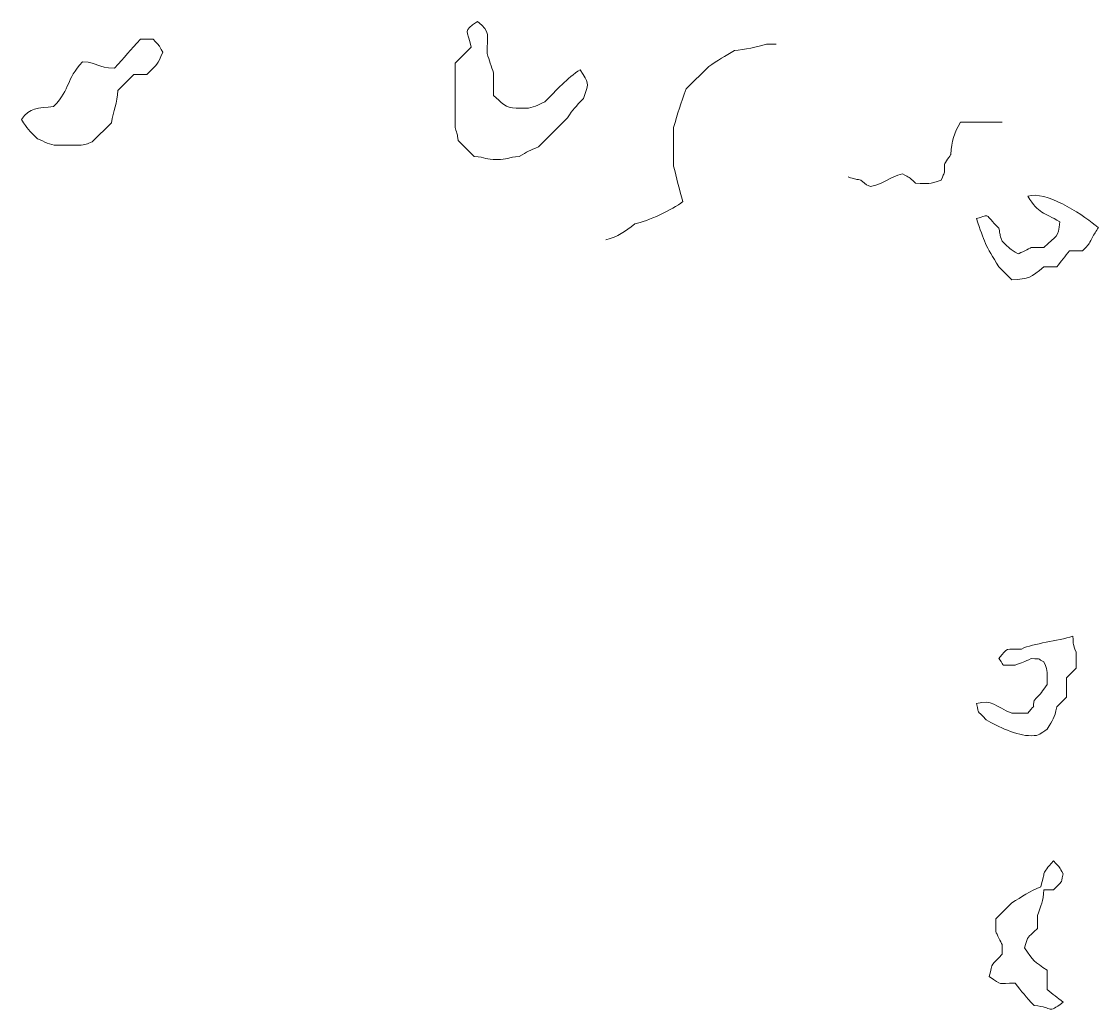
# Model space of a CAD drawing. Header units: millimetres. Extents: x -6423 to -1759, y 6 to 2012.
# Drawn here: x -1925.1 to -1874.9, y 1605.7 to 1652.1 of the extents above; entities that cross this region are included whole.
import ezdxf

# ---------------------------------------------------------------- set-up
doc = ezdxf.new("R2010")
doc.units = ezdxf.units.MM
doc.header["$MEASUREMENT"] = 0
doc.layers.add('layer 1', color=7, linetype='Continuous')

msp = doc.modelspace()

# ---------------------------------------------------------------- linework, layer by layer
at = {"layer": 'layer 1', "color": 177, "lineweight": 9}
for points, knots in [([(-1899.0474, 1649.82), (-1899.6645, 1649.4426), (-1900.1503, 1648.8672), (-1900.6966, 1648.3209), (-1900.6966, 1648.3209), (-1901.0265, 1648.1886), (-1901.2474, 1648.021), (-1901.5962, 1648.0211), (-1901.5962, 1648.0211), (-1901.5962, 1648.0211), (-1902.0459, 1648.021), (-1902.0459, 1648.021), (-1902.0459, 1648.021), (-1902.5267, 1648.021), (-1902.7475, 1648.2994), (-1903.0955, 1648.6206), (-1903.0955, 1648.6206), (-1903.0955, 1648.6206), (-1903.0955, 1649.6704), (-1903.0955, 1649.6704), (-1903.0955, 1649.6704), (-1903.1994, 1649.9705), (-1903.2918, 1650.2694), (-1903.3953, 1650.5697), (-1903.3953, 1650.5697), (-1903.3954, 1651.4352), (-1903.2134, 1651.5793), (-1903.845, 1652.0689), (-1903.845, 1652.0689), (-1904.5643, 1651.5809), (-1904.3036, 1651.7096), (-1904.145, 1650.8697), (-1904.145, 1650.8697), (-1904.145, 1650.8697), (-1904.8948, 1650.12), (-1904.8948, 1650.12), (-1904.8948, 1650.12), (-1904.8948, 1650.12), (-1904.8945, 1647.1213), (-1904.8945, 1647.1213), (-1904.8945, 1647.1213), (-1904.7621, 1646.753), (-1904.8108, 1646.8644), (-1904.7446, 1646.5217), (-1904.7446, 1646.5217), (-1904.7446, 1646.5217), (-1903.9951, 1645.7721), (-1903.9951, 1645.7721), (-1903.9951, 1645.7721), (-1903.4516, 1645.7306), (-1903.4527, 1645.6222), (-1902.9455, 1645.6222), (-1902.9455, 1645.6222), (-1902.4385, 1645.6222), (-1902.4396, 1645.7305), (-1901.8962, 1645.772), (-1901.8962, 1645.772), (-1901.52, 1645.9975), (-1901.3991, 1646.0607), (-1900.9968, 1646.222), (-1900.9968, 1646.222), (-1900.9968, 1646.222), (-1899.6472, 1647.5714), (-1899.6472, 1647.5714), (-1899.6472, 1647.5714), (-1899.3624, 1647.9926), (-1899.2834, 1648.0765), (-1898.8975, 1648.4707), (-1898.8975, 1648.4707), (-1898.6166, 1649.3371), (-1898.6485, 1649.1255), (-1899.0474, 1649.82)], [0, 0, 0, 0, 0.0526316, 0.0526316, 0.0526316, 0.0526316, 0.1052632, 0.1052632, 0.1052632, 0.1052632, 0.1578947, 0.1578947, 0.1578947, 0.1578947, 0.2105263, 0.2105263, 0.2105263, 0.2105263, 0.2631579, 0.2631579, 0.2631579, 0.2631579, 0.3157895, 0.3157895, 0.3157895, 0.3157895, 0.3684211, 0.3684211, 0.3684211, 0.3684211, 0.4210526, 0.4210526, 0.4210526, 0.4210526, 0.4736842, 0.4736842, 0.4736842, 0.4736842, 0.5263158, 0.5263158, 0.5263158, 0.5263158, 0.5789474, 0.5789474, 0.5789474, 0.5789474, 0.6315789, 0.6315789, 0.6315789, 0.6315789, 0.6842105, 0.6842105, 0.6842105, 0.6842105, 0.7368421, 0.7368421, 0.7368421, 0.7368421, 0.7894737, 0.7894737, 0.7894737, 0.7894737, 0.8421053, 0.8421053, 0.8421053, 0.8421053, 0.8947368, 0.8947368, 0.8947368, 0.8947368, 1, 1, 1, 1]), ([(-1918.9876, 1651.2444), (-1918.9876, 1651.2444), (-1919.5874, 1651.2444), (-1919.5874, 1651.2444), (-1919.5874, 1651.2444), (-1920.069, 1650.7523), (-1920.3051, 1650.3876), (-1920.7869, 1649.8951), (-1920.7869, 1649.8951), (-1921.6534, 1649.914), (-1921.4969, 1650.1344), (-1922.2861, 1650.195), (-1922.2861, 1650.195), (-1923.0899, 1649.3245), (-1922.7961, 1649.0053), (-1923.6355, 1648.0961), (-1923.6355, 1648.0961), (-1924.3811, 1648.0388), (-1924.7577, 1648.0516), (-1925.1346, 1647.4965), (-1925.1346, 1647.4965), (-1924.8497, 1647.0309), (-1924.7963, 1647.0081), (-1924.385, 1646.5967), (-1924.385, 1646.5967), (-1924.0551, 1646.4646), (-1923.8341, 1646.2968), (-1923.4854, 1646.297), (-1923.4854, 1646.297), (-1923.4854, 1646.297), (-1922.4359, 1646.297), (-1922.4359, 1646.297), (-1922.4359, 1646.297), (-1922.1751, 1646.297), (-1922.06, 1646.3726), (-1921.8363, 1646.4468), (-1921.8363, 1646.4468), (-1921.8363, 1646.4468), (-1920.9368, 1647.3466), (-1920.9368, 1647.3466), (-1920.9368, 1647.3466), (-1920.8337, 1647.8913), (-1920.6805, 1648.2776), (-1920.6368, 1648.8457), (-1920.6368, 1648.8457), (-1920.6368, 1648.8457), (-1919.8873, 1649.5954), (-1919.8873, 1649.5954), (-1919.8873, 1649.5954), (-1919.8873, 1649.5954), (-1919.2875, 1649.5952), (-1919.2875, 1649.5952), (-1919.2875, 1649.5952), (-1918.7505, 1650.1443), (-1918.8139, 1649.9921), (-1918.5379, 1650.645), (-1918.5379, 1650.645), (-1918.7649, 1651.0435), (-1918.6541, 1650.8749), (-1918.9876, 1651.2444)], [0, 0, 0, 0, 0.0625, 0.0625, 0.0625, 0.0625, 0.125, 0.125, 0.125, 0.125, 0.1875, 0.1875, 0.1875, 0.1875, 0.25, 0.25, 0.25, 0.25, 0.3125, 0.3125, 0.3125, 0.3125, 0.375, 0.375, 0.375, 0.375, 0.4375, 0.4375, 0.4375, 0.4375, 0.5, 0.5, 0.5, 0.5, 0.5625, 0.5625, 0.5625, 0.5625, 0.625, 0.625, 0.625, 0.625, 0.6875, 0.6875, 0.6875, 0.6875, 0.75, 0.75, 0.75, 0.75, 0.8125, 0.8125, 0.8125, 0.8125, 0.875, 0.875, 0.875, 0.875, 1, 1, 1, 1]), ([(-1897.8481, 1641.8741), (-1897.2869, 1642.0231), (-1896.9649, 1642.256), (-1896.4988, 1642.6237), (-1896.4988, 1642.6237), (-1895.8829, 1642.7536), (-1894.7576, 1643.2724), (-1894.2499, 1643.6731), (-1894.2499, 1643.6731), (-1894.4557, 1644.2679), (-1894.5175, 1644.7601), (-1894.6998, 1645.3223), (-1894.6998, 1645.3223), (-1894.6998, 1645.3223), (-1894.6997, 1645.9221), (-1894.6997, 1645.9221), (-1894.6997, 1645.9221), (-1894.6997, 1645.9221), (-1894.6997, 1646.6716), (-1894.6997, 1646.6716), (-1894.6997, 1646.6716), (-1894.6997, 1646.6716), (-1894.6997, 1647.1213), (-1894.6997, 1647.1213), (-1894.6997, 1647.1213), (-1894.483, 1647.79), (-1894.3689, 1648.2501), (-1894.0999, 1648.9207), (-1894.0999, 1648.9207), (-1894.0999, 1648.9207), (-1893.0504, 1649.9702), (-1893.0504, 1649.9702), (-1893.0504, 1649.9702), (-1892.6356, 1650.2413), (-1892.2698, 1650.4688), (-1891.8511, 1650.7198), (-1891.8511, 1650.7198), (-1891.3821, 1650.7557), (-1890.7786, 1650.8813), (-1890.3517, 1651.0197), (-1890.3517, 1651.0197), (-1890.3517, 1651.0197), (-1889.902, 1651.0196), (-1889.902, 1651.0196)], [0, 0, 0, 0, 0.0833333, 0.0833333, 0.0833333, 0.0833333, 0.1666667, 0.1666667, 0.1666667, 0.1666667, 0.25, 0.25, 0.25, 0.25, 0.3333333, 0.3333333, 0.3333333, 0.3333333, 0.4166667, 0.4166667, 0.4166667, 0.4166667, 0.5, 0.5, 0.5, 0.5, 0.5833333, 0.5833333, 0.5833333, 0.5833333, 0.6666667, 0.6666667, 0.6666667, 0.6666667, 0.75, 0.75, 0.75, 0.75, 0.8333333, 0.8333333, 0.8333333, 0.8333333, 1, 1, 1, 1]), ([(-1879.3472, 1647.3654), (-1879.3472, 1647.3654), (-1881.2959, 1647.3654), (-1881.2959, 1647.3654), (-1881.2959, 1647.3654), (-1881.5986, 1646.8416), (-1881.6976, 1646.4952), (-1881.7459, 1645.8663), (-1881.7459, 1645.8663), (-1881.7556, 1645.8486), (-1882.0296, 1645.4418), (-1882.0459, 1645.4164), (-1882.0459, 1645.4164), (-1882.046, 1644.814), (-1882.0198, 1645.1196), (-1882.1956, 1644.6671), (-1882.1956, 1644.6671), (-1882.7698, 1644.444), (-1882.746, 1644.5169), (-1883.3952, 1644.5169), (-1883.3952, 1644.5169), (-1883.7465, 1644.8682), (-1883.648, 1644.7576), (-1883.9947, 1644.9665), (-1883.9947, 1644.9665), (-1884.6789, 1644.7847), (-1884.7329, 1644.5273), (-1885.4941, 1644.3667), (-1885.4941, 1644.3667), (-1885.8612, 1644.5338), (-1885.6399, 1644.4264), (-1885.9439, 1644.6668), (-1885.9439, 1644.6668), (-1886.2661, 1644.7342), (-1886.2017, 1644.7035), (-1886.5436, 1644.8167)], [0, 0, 0, 0, 0.1, 0.1, 0.1, 0.1, 0.2, 0.2, 0.2, 0.2, 0.3, 0.3, 0.3, 0.3, 0.4, 0.4, 0.4, 0.4, 0.5, 0.5, 0.5, 0.5, 0.6, 0.6, 0.6, 0.6, 0.7, 0.7, 0.7, 0.7, 0.8, 0.8, 0.8, 0.8, 1, 1, 1, 1]), ([(-1880.5465, 1642.8677), (-1880.1778, 1641.8019), (-1880.143, 1641.6066), (-1879.4968, 1640.6189), (-1879.4968, 1640.6189), (-1879.4968, 1640.6189), (-1878.8974, 1640.0189), (-1878.8974, 1640.0189), (-1878.8974, 1640.0189), (-1878.0899, 1640.0365), (-1878.0168, 1640.1301), (-1877.398, 1640.6186), (-1877.398, 1640.6186), (-1877.398, 1640.6186), (-1876.7983, 1640.6186), (-1876.7983, 1640.6186), (-1876.7983, 1640.6186), (-1876.5736, 1640.8957), (-1876.4227, 1641.0907), (-1876.1987, 1641.3685), (-1876.1987, 1641.3685), (-1876.1987, 1641.3685), (-1875.599, 1641.3685), (-1875.599, 1641.3685), (-1875.599, 1641.3685), (-1875.249, 1641.7182), (-1875.3564, 1641.6042), (-1875.1492, 1641.968), (-1875.1492, 1641.968), (-1875.0552, 1642.133), (-1874.9556, 1642.2928), (-1874.8506, 1642.4474), (-1874.8506, 1642.4474), (-1874.8996, 1642.488), (-1874.949, 1642.5282), (-1874.9992, 1642.5678), (-1874.9992, 1642.5678), (-1875.7206, 1643.137), (-1877.3163, 1644.1758), (-1878.1476, 1643.9171), (-1878.1476, 1643.9171), (-1877.6298, 1643.0706), (-1877.421, 1643.1803), (-1876.6485, 1642.7178), (-1876.6485, 1642.7178), (-1876.725, 1641.9427), (-1876.8003, 1642.1164), (-1877.398, 1641.5183), (-1877.398, 1641.5183), (-1877.398, 1641.5183), (-1877.9978, 1641.5184), (-1877.9978, 1641.5184), (-1877.9978, 1641.5184), (-1878.0934, 1641.4637), (-1878.4934, 1641.2727), (-1878.5975, 1641.2183), (-1878.5975, 1641.2183), (-1879.0232, 1641.4752), (-1878.9608, 1641.4401), (-1879.3472, 1641.8182), (-1879.3472, 1641.8182), (-1879.4796, 1642.1865), (-1879.4309, 1642.0753), (-1879.497, 1642.418), (-1879.497, 1642.418), (-1880.2212, 1643.1263), (-1879.8436, 1643.0712), (-1880.5465, 1642.8677)], [0, 0, 0, 0, 0.0555556, 0.0555556, 0.0555556, 0.0555556, 0.1111111, 0.1111111, 0.1111111, 0.1111111, 0.1666667, 0.1666667, 0.1666667, 0.1666667, 0.2222222, 0.2222222, 0.2222222, 0.2222222, 0.2777778, 0.2777778, 0.2777778, 0.2777778, 0.3333333, 0.3333333, 0.3333333, 0.3333333, 0.3888889, 0.3888889, 0.3888889, 0.3888889, 0.4444444, 0.4444444, 0.4444444, 0.4444444, 0.5, 0.5, 0.5, 0.5, 0.5555556, 0.5555556, 0.5555556, 0.5555556, 0.6111111, 0.6111111, 0.6111111, 0.6111111, 0.6666667, 0.6666667, 0.6666667, 0.6666667, 0.7222222, 0.7222222, 0.7222222, 0.7222222, 0.7777778, 0.7777778, 0.7777778, 0.7777778, 0.8333333, 0.8333333, 0.8333333, 0.8333333, 0.8888889, 0.8888889, 0.8888889, 0.8888889, 1, 1, 1, 1]), ([(-1880.5465, 1620.2288), (-1880.379, 1619.6462), (-1880.6033, 1620.0289), (-1880.0967, 1619.4793), (-1880.0967, 1619.4793), (-1879.5522, 1619.1532), (-1878.6623, 1618.7292), (-1877.9977, 1618.7293), (-1877.9977, 1618.7293), (-1877.5683, 1618.7292), (-1877.586, 1618.8301), (-1877.2481, 1619.0295), (-1877.2481, 1619.0295), (-1876.9546, 1619.5195), (-1876.9194, 1619.5048), (-1876.7983, 1620.0786), (-1876.7983, 1620.0786), (-1876.7983, 1620.0786), (-1876.3485, 1620.5285), (-1876.3485, 1620.5285), (-1876.3485, 1620.5285), (-1876.3485, 1620.5285), (-1876.3485, 1621.428), (-1876.3485, 1621.428), (-1876.3485, 1621.428), (-1876.3485, 1621.428), (-1875.8988, 1621.8781), (-1875.8988, 1621.8781), (-1875.8988, 1621.8781), (-1875.8988, 1621.8781), (-1875.8988, 1622.6279), (-1875.8988, 1622.6279), (-1875.8988, 1622.6279), (-1876.0515, 1623.0888), (-1876.01, 1622.8838), (-1876.0486, 1623.3771), (-1876.0486, 1623.3771), (-1876.7525, 1623.1489), (-1877.8787, 1623.0492), (-1878.4476, 1622.7775), (-1878.4476, 1622.7775), (-1879.1918, 1622.7612), (-1879.0679, 1622.8813), (-1879.4968, 1622.3276), (-1879.4968, 1622.3276), (-1879.1396, 1621.9116), (-1879.571, 1622.0456), (-1878.7474, 1622.0279), (-1878.7474, 1622.0279), (-1878.4297, 1622.1332), (-1878.2955, 1622.1863), (-1877.9978, 1622.3276), (-1877.9978, 1622.3276), (-1877.4388, 1622.3276), (-1877.7214, 1622.3171), (-1877.3979, 1622.1779), (-1877.3979, 1622.1779), (-1877.1843, 1621.6274), (-1877.2481, 1621.7618), (-1877.2481, 1621.1284), (-1877.2481, 1621.1284), (-1877.4924, 1620.7631), (-1877.5236, 1620.7298), (-1877.8478, 1620.3786), (-1877.8478, 1620.3786), (-1877.9742, 1619.7765), (-1877.6933, 1620.4032), (-1878.1476, 1619.7791), (-1878.1476, 1619.7791), (-1878.1476, 1619.7791), (-1878.8974, 1619.7791), (-1878.8974, 1619.7791), (-1878.8974, 1619.7791), (-1879.6583, 1620.0843), (-1879.8375, 1620.4498), (-1880.5465, 1620.2288)], [0, 0, 0, 0, 0.05, 0.05, 0.05, 0.05, 0.1, 0.1, 0.1, 0.1, 0.15, 0.15, 0.15, 0.15, 0.2, 0.2, 0.2, 0.2, 0.25, 0.25, 0.25, 0.25, 0.3, 0.3, 0.3, 0.3, 0.35, 0.35, 0.35, 0.35, 0.4, 0.4, 0.4, 0.4, 0.45, 0.45, 0.45, 0.45, 0.5, 0.5, 0.5, 0.5, 0.55, 0.55, 0.55, 0.55, 0.6, 0.6, 0.6, 0.6, 0.65, 0.65, 0.65, 0.65, 0.7, 0.7, 0.7, 0.7, 0.75, 0.75, 0.75, 0.75, 0.8, 0.8, 0.8, 0.8, 0.85, 0.85, 0.85, 0.85, 0.9, 0.9, 0.9, 0.9, 1, 1, 1, 1]), ([(-1879.3472, 1608.5344), (-1879.3472, 1608.5344), (-1879.3472, 1608.9842), (-1879.3472, 1608.9842), (-1879.3472, 1608.9842), (-1879.4018, 1609.08), (-1879.5923, 1609.48), (-1879.647, 1609.5841), (-1879.647, 1609.5841), (-1879.647, 1609.5841), (-1879.647, 1610.1839), (-1879.647, 1610.1839), (-1879.647, 1610.1839), (-1879.647, 1610.1839), (-1878.8974, 1610.9333), (-1878.8974, 1610.9333), (-1878.8974, 1610.9333), (-1878.4296, 1611.2136), (-1878.0472, 1611.4718), (-1877.5481, 1611.6829), (-1877.5481, 1611.6829), (-1877.2932, 1612.4689), (-1877.5615, 1612.2022), (-1876.9483, 1612.8824), (-1876.9483, 1612.8824), (-1876.597, 1612.5308), (-1876.7076, 1612.6294), (-1876.4983, 1612.2828), (-1876.4983, 1612.2828), (-1876.6625, 1611.6786), (-1876.4551, 1612.0802), (-1876.9483, 1611.5331), (-1876.9483, 1611.5331), (-1876.9483, 1611.5331), (-1877.398, 1611.5328), (-1877.398, 1611.5328), (-1877.398, 1611.5328), (-1877.4405, 1610.9796), (-1877.5281, 1610.8244), (-1877.6979, 1610.3335), (-1877.6979, 1610.3335), (-1877.6979, 1610.3335), (-1877.6979, 1609.7337), (-1877.6979, 1609.7337), (-1877.6979, 1609.7337), (-1878.2195, 1609.2009), (-1878.1131, 1609.4752), (-1878.2977, 1608.8344), (-1878.2977, 1608.8344), (-1877.9181, 1608.214), (-1877.8329, 1608.18), (-1877.2481, 1607.7849), (-1877.2481, 1607.7849), (-1877.2481, 1607.7849), (-1877.2481, 1606.8854), (-1877.2481, 1606.8854), (-1877.2481, 1606.8854), (-1876.9702, 1606.6613), (-1876.7757, 1606.5105), (-1876.4986, 1606.2855), (-1876.4986, 1606.2855), (-1877.2941, 1605.7186), (-1876.8871, 1606.062), (-1877.8478, 1606.1356), (-1877.8478, 1606.1356), (-1878.2484, 1606.5451), (-1878.4121, 1606.7719), (-1878.7474, 1607.1852), (-1878.7474, 1607.1852), (-1879.5722, 1607.1852), (-1879.3211, 1607.0393), (-1879.9467, 1607.485), (-1879.9467, 1607.485), (-1879.7997, 1608.1828), (-1879.8453, 1607.9939), (-1879.3472, 1608.5344)], [0, 0, 0, 0, 0.05, 0.05, 0.05, 0.05, 0.1, 0.1, 0.1, 0.1, 0.15, 0.15, 0.15, 0.15, 0.2, 0.2, 0.2, 0.2, 0.25, 0.25, 0.25, 0.25, 0.3, 0.3, 0.3, 0.3, 0.35, 0.35, 0.35, 0.35, 0.4, 0.4, 0.4, 0.4, 0.45, 0.45, 0.45, 0.45, 0.5, 0.5, 0.5, 0.5, 0.55, 0.55, 0.55, 0.55, 0.6, 0.6, 0.6, 0.6, 0.65, 0.65, 0.65, 0.65, 0.7, 0.7, 0.7, 0.7, 0.75, 0.75, 0.75, 0.75, 0.8, 0.8, 0.8, 0.8, 0.85, 0.85, 0.85, 0.85, 0.9, 0.9, 0.9, 0.9, 1, 1, 1, 1])]:
    msp.add_open_spline(points, degree=3, knots=knots, dxfattribs=at)

doc.saveas('drawing.dxf')
